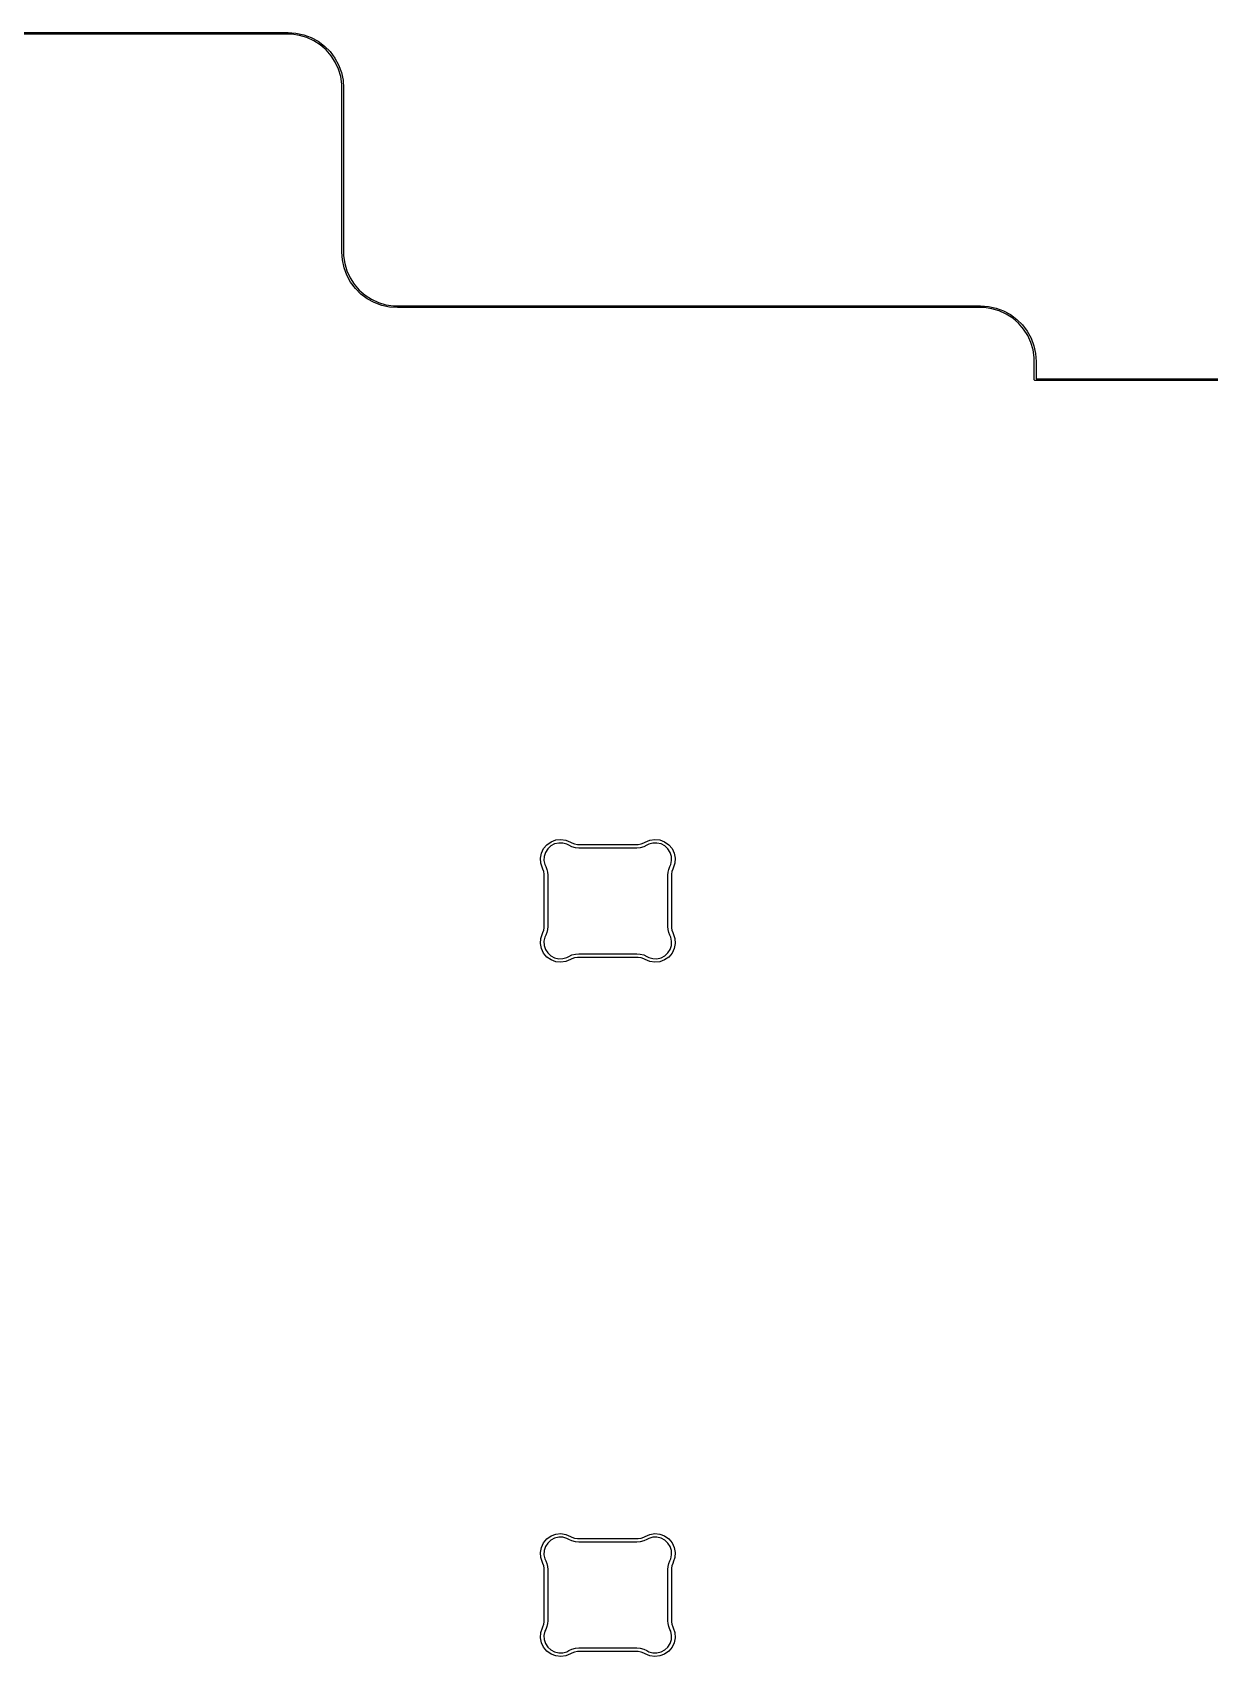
# Model space of a CAD drawing. Extents: x 9 to 292, y -476 to -359.
# Drawn here: x 81.31 to 113.61, y -403.19 to -358.63 of the extents above; entities that cross this region are included whole.
import ezdxf

# ---------------------------------------------------------------- set-up
doc = ezdxf.new("R2010")
doc.units = 0
doc.layers.add('BLACK', color=7, linetype='CONTINUOUS')

msp = doc.modelspace()

# ---------------------------------------------------------------- linework, layer by layer
at = {"layer": 'BLACK', "linetype": 'CONTINUOUS'}
for p, q in [((67.825136, -358.625112), (88.325136, -358.625112)), ((88.325136, -358.675112), (67.825136, -358.675112)), ((88.325136, -358.625112), (88.542171, -358.640626)), ((88.325137, -358.675112), (88.325136, -358.675111)), ((88.325136, -358.675111), (88.325136, -358.675112)), ((88.430634, -358.675107), (88.325137, -358.675112)), ((88.639481, -358.705127), (88.430634, -358.675107)), ((88.542171, -358.640626), (88.75479, -358.68687)), ((88.841929, -358.764564), (88.639481, -358.705127)), ((88.75479, -358.68687), (88.958663, -358.762904)), ((89.033858, -358.852208), (88.841929, -358.764564)), ((88.958663, -358.762904), (89.14964, -358.867178)), ((89.211359, -358.966275), (89.033858, -358.852208)), ((89.14964, -358.867178), (89.323832, -358.997571)), ((89.37082, -359.104443), (89.211359, -358.966275)), ((89.323832, -358.997571), (89.477694, -359.151428)), ((89.508994, -359.263899), (89.37082, -359.104443)), ((89.477694, -359.151428), (89.608093, -359.325616)), ((89.623067, -359.441397), (89.508994, -359.263899)), ((89.608093, -359.325616), (89.712374, -359.516589)), ((89.710718, -359.633323), (89.623067, -359.441397)), ((89.770162, -359.835769), (89.710718, -359.633323)), ((89.712374, -359.516589), (89.788415, -359.720459)), ((89.800189, -360.044615), (89.770162, -359.835769)), ((89.788415, -359.720459), (89.834667, -359.933077)), ((89.800188, -360.14985), (89.800189, -360.044615)), ((89.834667, -359.933077), (89.850188, -360.150112)), ((89.800136, -360.150112), (89.800188, -360.14985)), ((89.800136, -364.650111), (89.800136, -360.150112)), ((89.850188, -360.150112), (89.850136, -360.150112)), ((89.850136, -360.150112), (89.850136, -364.650111)), ((89.800217, -364.650519), (89.800136, -364.650111)), ((89.815711, -364.867136), (89.800217, -364.650519)), ((89.861961, -365.079743), (89.815711, -364.867136)), ((89.850136, -364.650111), (89.850188, -364.650111)), ((89.850188, -364.650111), (89.850188, -364.755602)), ((89.850188, -364.755602), (89.880215, -364.964438)), ((89.880215, -364.964438), (89.939655, -365.166875)), ((89.937996, -365.283604), (89.861961, -365.079743)), ((90.04227, -365.47457), (89.937996, -365.283604)), ((89.939655, -365.166875), (90.0273, -365.358793)), ((90.0273, -365.358793), (90.141364, -365.536285)), ((90.172658, -365.648753), (90.04227, -365.47457)), ((90.141364, -365.536285), (90.279527, -365.695737)), ((90.326507, -365.802608), (90.172658, -365.648753)), ((90.279527, -365.695737), (90.438974, -365.833905)), ((90.500685, -365.933002), (90.326507, -365.802608)), ((90.438974, -365.833905), (90.616462, -365.947975)), ((90.691648, -366.037282), (90.500685, -365.933002)), ((90.616462, -365.947975), (90.808377, -366.035627)), ((90.895506, -366.113324), (90.691648, -366.037282)), ((90.808377, -366.035627), (91.010812, -366.095074)), ((91.108112, -366.159581), (90.895506, -366.113324)), ((91.010812, -366.095074), (91.219646, -366.125108)), ((91.325136, -366.175112), (91.108112, -366.159581)), ((91.219646, -366.125108), (91.325138, -366.125112)), ((91.325137, -366.175112), (91.325136, -366.175111)), ((91.325136, -366.175111), (91.325136, -366.175112)), ((107.325136, -366.175112), (91.325137, -366.175112)), ((91.325138, -366.125112), (107.325136, -366.125112)), ((107.325136, -366.125112), (107.542171, -366.140626)), ((107.325137, -366.175112), (107.325136, -366.175111)), ((107.325136, -366.175111), (107.325136, -366.175112)), ((107.430634, -366.175107), (107.325137, -366.175112)), ((107.639481, -366.205127), (107.430634, -366.175107)), ((107.542171, -366.140626), (107.75479, -366.18687)), ((107.841929, -366.264564), (107.639481, -366.205127)), ((107.75479, -366.18687), (107.958663, -366.262904)), ((108.033858, -366.352208), (107.841929, -366.264564)), ((107.958663, -366.262904), (108.14964, -366.367178)), ((108.211359, -366.466275), (108.033858, -366.352208)), ((108.14964, -366.367178), (108.323832, -366.497571)), ((108.37082, -366.604443), (108.211359, -366.466275)), ((108.323832, -366.497571), (108.477694, -366.651428)), ((108.508994, -366.763899), (108.37082, -366.604443)), ((108.477694, -366.651428), (108.608093, -366.825616)), ((108.623067, -366.941397), (108.508994, -366.763899)), ((108.608093, -366.825616), (108.712374, -367.016589)), ((108.710718, -367.133323), (108.623067, -366.941397)), ((108.770162, -367.335769), (108.710718, -367.133323)), ((108.712374, -367.016589), (108.788415, -367.220459)), ((108.788415, -367.220459), (108.834667, -367.433077)), ((108.800189, -367.544615), (108.770162, -367.335769)), ((108.800136, -367.650112), (108.800188, -367.64985)), ((108.800136, -368.150112), (108.800136, -367.650112)), ((108.800188, -367.64985), (108.800189, -367.544615)), ((108.834667, -367.433077), (108.850188, -367.650112)), ((108.850188, -367.650112), (108.850136, -367.650112)), ((108.850136, -367.650112), (108.850136, -368.125112)), ((108.802039, -368.159679), (108.800136, -368.150112)), ((108.815569, -368.173209), (108.802039, -368.159679)), ((108.825136, -368.175112), (108.815569, -368.173209)), ((125.666066, -368.175112), (108.825136, -368.175112)), ((108.850136, -368.125112), (125.666068, -368.125112)), ((95.278369, -381.147663), (95.338316, -381.021388)), ((95.338316, -381.021388), (95.428157, -380.914302)), ((95.45369, -381.026953), (95.39142, -381.123965)), ((95.428157, -380.914302), (95.542091, -380.83332)), ((95.538403, -380.948769), (95.45369, -381.026953)), ((95.640089, -380.894465), (95.538403, -380.948769)), ((95.542091, -380.83332), (95.672759, -380.783673)), ((95.752179, -380.867546), (95.640089, -380.894465)), ((95.672759, -380.783673), (95.811723, -380.768567)), ((95.867436, -380.869751), (95.752179, -380.867546)), ((95.811723, -380.768567), (95.950006, -380.788978)), ((95.978415, -380.900938), (95.867436, -380.869751)), ((95.950006, -380.788978), (96.07868, -380.843587)), ((96.028065, -380.929831), (95.978415, -380.900938)), ((96.028198, -380.929981), (96.028065, -380.929831)), ((96.028202, -380.929975), (96.028198, -380.929981)), ((96.028201, -380.929982), (96.028204, -380.929976)), ((96.02823, -380.929988), (96.028201, -380.929982)), ((96.028204, -380.929976), (96.028202, -380.929975)), ((96.115775, -380.971278), (96.02823, -380.929988)), ((96.07868, -380.843587), (96.078649, -380.84364)), ((96.078649, -380.84364), (96.078652, -380.843641)), ((96.078652, -380.843641), (96.078655, -380.843635)), ((96.078655, -380.843635), (96.113002, -380.863667)), ((96.113002, -380.863667), (96.187633, -380.891127)), ((96.209233, -380.996584), (96.115775, -380.971278)), ((96.187633, -380.891127), (96.265923, -380.905074)), ((96.305677, -381.005109), (96.209233, -380.996584)), ((96.265923, -380.905074), (96.305685, -380.90511)), ((96.305684, -381.005111), (96.305677, -381.005109)), ((97.894588, -381.005111), (96.305684, -381.005111)), ((96.305685, -380.90511), (96.305688, -380.905111)), ((96.305688, -380.905111), (97.894589, -380.905111)), ((97.894589, -381.005111), (97.894588, -381.005111)), ((97.894589, -380.905111), (97.89459, -380.905111)), ((97.894653, -381.005098), (97.894589, -381.005111)), ((97.89459, -380.905104), (97.934351, -380.905071)), ((97.89459, -380.905111), (97.89459, -380.905104)), ((97.991036, -380.996584), (97.894653, -381.005098)), ((97.934351, -380.905071), (98.012642, -380.891127)), ((98.084496, -380.971282), (97.991036, -380.996584)), ((98.012642, -380.891127), (98.087274, -380.863671)), ((98.172069, -380.929983), (98.084496, -380.971282)), ((98.087274, -380.863671), (98.121622, -380.843642)), ((98.121622, -380.843642), (98.121623, -380.843642)), ((98.121623, -380.843642), (98.250284, -380.789031)), ((98.172071, -380.929983), (98.172069, -380.929983)), ((98.172073, -380.929983), (98.172071, -380.929983)), ((98.221885, -380.900992), (98.172073, -380.929983)), ((98.332854, -380.869803), (98.221885, -380.900992)), ((98.250284, -380.789031), (98.388559, -380.768616)), ((98.448101, -380.867594), (98.332854, -380.869803)), ((98.388559, -380.768616), (98.527514, -380.783717)), ((98.560183, -380.894507), (98.448101, -380.867594)), ((98.527514, -380.783717), (98.658176, -380.833358)), ((98.661862, -380.948806), (98.560183, -380.894507)), ((98.658176, -380.833358), (98.772104, -380.914333)), ((98.746569, -381.026982), (98.661862, -380.948806)), ((98.808834, -381.123986), (98.746569, -381.026982)), ((98.772104, -380.914333), (98.861942, -381.021412)), ((98.861942, -381.021412), (98.921885, -381.14768)), ((95.252189, -381.284972), (95.278369, -381.147663)), ((95.261466, -381.424446), (95.252189, -381.284972)), ((95.305595, -381.55706), (95.261466, -381.424446)), ((95.355616, -381.233542), (95.348589, -381.348605)), ((95.348589, -381.348605), (95.370794, -381.461724)), ((95.39142, -381.123965), (95.355616, -381.233542)), ((95.370794, -381.461724), (95.395704, -381.513702)), ((98.804547, -381.513691), (98.829456, -381.461717)), ((98.844635, -381.233554), (98.808834, -381.123986)), ((98.829456, -381.461717), (98.851661, -381.348608)), ((98.851661, -381.348608), (98.844635, -381.233554)), ((98.938784, -381.424445), (98.894687, -381.556952)), ((98.921885, -381.14768), (98.948063, -381.28498)), ((98.948063, -381.28498), (98.938784, -381.424445)), ((95.305597, -381.557071), (95.305595, -381.55706)), ((95.320217, -381.587449), (95.305597, -381.557071)), ((95.340081, -381.651884), (95.320217, -381.587449)), ((95.350126, -381.718558), (95.340081, -381.651884)), ((95.350127, -381.752271), (95.350126, -381.718558)), ((95.350137, -381.752271), (95.350127, -381.752271)), ((95.350137, -383.157947), (95.350137, -381.752271)), ((95.395704, -381.513702), (95.395704, -381.513703)), ((95.395704, -381.513703), (95.395704, -381.513706)), ((95.395704, -381.513706), (95.395707, -381.513709)), ((95.395707, -381.513709), (95.395706, -381.513709)), ((95.395706, -381.513709), (95.42571, -381.590208)), ((95.42571, -381.590208), (95.443986, -381.670322)), ((95.443986, -381.670322), (95.450121, -381.752189)), ((95.450121, -381.752189), (95.450136, -381.752265)), ((95.450136, -381.752265), (95.450137, -381.752265)), ((95.450137, -381.752265), (95.450136, -381.752266)), ((95.450136, -381.752266), (95.450137, -381.752268)), ((95.450137, -381.752268), (95.450137, -383.157952)), ((98.750135, -381.752264), (98.75628, -381.670318)), ((98.750135, -381.752265), (98.750135, -381.752264)), ((98.750135, -381.752268), (98.750135, -381.752265)), ((98.750135, -383.157952), (98.750135, -381.752268)), ((98.75628, -381.670318), (98.774566, -381.590202)), ((98.774566, -381.590202), (98.804559, -381.513774)), ((98.804569, -381.513701), (98.804547, -381.513691)), ((98.804559, -381.513774), (98.804569, -381.513701)), ((98.850136, -381.718559), (98.850135, -381.752266)), ((98.850135, -381.752266), (98.850135, -381.752268)), ((98.850135, -381.752268), (98.850135, -383.157952)), ((98.860187, -381.65189), (98.850136, -381.718559)), ((98.880059, -381.587462), (98.860187, -381.65189)), ((98.894685, -381.557089), (98.880059, -381.587462)), ((98.894687, -381.556952), (98.89467, -381.557078)), ((98.89467, -381.557078), (98.894671, -381.557079)), ((98.894671, -381.557079), (98.89467, -381.557079)), ((98.89467, -381.557079), (98.89467, -381.557082)), ((98.89467, -381.557082), (98.894685, -381.557089)), ((95.320226, -383.322777), (95.340089, -383.258339)), ((95.340089, -383.258339), (95.350136, -383.191662)), ((95.350136, -383.191662), (95.350137, -383.157948)), ((95.350137, -383.157948), (95.350137, -383.157947)), ((95.443994, -383.239901), (95.425718, -383.320015)), ((95.450137, -383.157958), (95.443994, -383.239901)), ((95.450137, -383.157952), (95.450136, -383.157955)), ((95.450136, -383.157955), (95.450137, -383.157958)), ((98.750164, -383.1581), (98.750135, -383.157952)), ((98.756285, -383.239895), (98.750164, -383.1581)), ((98.774559, -383.320014), (98.756285, -383.239895)), ((98.850135, -383.157952), (98.850134, -383.157955)), ((98.850134, -383.157955), (98.850135, -383.157957)), ((98.850135, -383.157957), (98.850153, -383.157957)), ((98.850153, -383.157957), (98.850149, -383.191668)), ((98.850149, -383.191668), (98.860189, -383.258339)), ((98.860189, -383.258339), (98.880052, -383.32277)), ((95.252236, -383.62524), (95.261508, -383.485781)), ((95.278416, -383.762533), (95.252236, -383.62524)), ((95.261508, -383.485781), (95.305568, -383.353356)), ((95.305568, -383.353356), (95.305596, -383.353152)), ((95.305596, -383.353152), (95.305606, -383.353157)), ((95.3056, -383.353145), (95.305623, -383.35312)), ((95.305609, -383.353149), (95.3056, -383.353145)), ((95.305606, -383.353157), (95.305609, -383.353149)), ((95.305623, -383.35312), (95.320226, -383.322777)), ((95.370833, -383.448506), (95.348635, -383.561611)), ((95.348635, -383.561611), (95.355664, -383.67666)), ((95.355664, -383.67666), (95.391466, -383.786222)), ((95.395738, -383.396533), (95.370833, -383.448506)), ((95.395708, -383.39651), (95.395704, -383.396513)), ((95.395704, -383.396513), (95.395704, -383.396517)), ((95.395704, -383.396517), (95.395738, -383.396533)), ((95.395717, -383.396515), (95.395708, -383.39651)), ((95.425718, -383.320015), (95.395717, -383.396515)), ((98.804568, -383.396516), (98.774559, -383.320014)), ((98.804568, -383.396517), (98.804567, -383.396516)), ((98.804567, -383.396516), (98.804568, -383.396516)), ((98.829477, -383.448491), (98.804568, -383.396517)), ((98.808847, -383.786227), (98.84465, -383.676658)), ((98.851678, -383.561603), (98.829477, -383.448491)), ((98.84465, -383.676658), (98.851678, -383.561603)), ((98.880052, -383.32277), (98.894674, -383.353145)), ((98.894674, -383.353145), (98.894673, -383.353145)), ((98.894673, -383.353145), (98.938803, -383.485767)), ((98.948078, -383.625234), (98.921897, -383.762534)), ((98.938803, -383.485767), (98.948078, -383.625234)), ((95.338359, -383.888794), (95.278416, -383.762533)), ((95.428192, -383.995868), (95.338359, -383.888794)), ((95.391466, -383.786222), (95.45373, -383.883221)), ((95.542115, -384.076841), (95.428192, -383.995868)), ((95.45373, -383.883221), (95.538433, -383.961394)), ((95.538433, -383.961394), (95.640106, -384.015692)), ((95.672769, -384.126483), (95.542115, -384.076841)), ((95.640106, -384.015692), (95.752182, -384.042608)), ((95.811718, -384.141587), (95.672769, -384.126483)), ((95.752182, -384.042608), (95.867425, -384.040403)), ((95.949987, -384.12118), (95.811718, -384.141587)), ((95.867425, -384.040403), (95.97839, -384.009221)), ((96.078642, -384.06658), (95.949987, -384.12118)), ((95.97839, -384.009221), (96.028202, -383.980235)), ((96.028202, -383.980235), (96.028216, -383.980231)), ((96.028216, -383.980231), (96.115772, -383.938935)), ((96.078653, -384.066578), (96.078642, -384.06658)), ((96.078654, -384.066578), (96.078653, -384.066578)), ((96.113001, -384.046546), (96.078654, -384.066578)), ((96.187633, -384.019085), (96.113001, -384.046546)), ((96.115772, -383.938935), (96.209233, -383.913627)), ((96.265924, -384.005137), (96.187633, -384.019085)), ((96.209233, -383.913627), (96.305682, -383.905101)), ((96.305638, -384.005101), (96.265924, -384.005137)), ((96.305684, -384.00511), (96.305638, -384.005101)), ((96.305682, -383.905101), (96.305682, -383.90511)), ((96.305682, -383.90511), (96.305684, -383.90511)), ((96.305684, -383.90511), (97.894588, -383.90511)), ((96.305686, -384.00511), (96.305684, -384.00511)), ((97.894588, -384.00511), (96.305686, -384.00511)), ((97.894588, -383.90511), (97.991037, -383.913631)), ((97.894589, -384.00511), (97.894588, -384.005109)), ((97.894588, -384.005109), (97.894588, -384.00511)), ((97.934351, -384.005143), (97.894589, -384.00511)), ((98.012643, -384.019087), (97.934351, -384.005143)), ((97.991037, -383.913631), (98.084499, -383.938934)), ((98.087276, -384.046545), (98.012643, -384.019087)), ((98.084499, -383.938934), (98.172075, -383.980235)), ((98.121612, -384.066569), (98.087276, -384.046545)), ((98.121622, -384.06658), (98.121612, -384.066569)), ((98.121635, -384.066582), (98.121622, -384.066579)), ((98.121622, -384.066579), (98.121622, -384.06658)), ((98.250289, -384.121187), (98.121635, -384.066582)), ((98.172075, -383.980235), (98.172074, -383.980236)), ((98.172074, -383.980236), (98.221887, -384.009227)), ((98.221887, -384.009227), (98.332858, -384.040415)), ((98.388565, -384.1416), (98.250289, -384.121187)), ((98.332858, -384.040415), (98.448107, -384.042623)), ((98.527521, -384.126498), (98.388565, -384.1416)), ((98.448107, -384.042623), (98.56019, -384.015708)), ((98.658183, -384.076857), (98.527521, -384.126498)), ((98.56019, -384.015708), (98.66187, -383.961409)), ((98.772113, -383.995881), (98.658183, -384.076857)), ((98.66187, -383.961409), (98.746579, -383.883232)), ((98.746579, -383.883232), (98.808847, -383.786227)), ((98.861952, -383.888802), (98.772113, -383.995881)), ((98.921897, -383.762534), (98.861952, -383.888802)), ((95.252187, -400.334975), (95.278366, -400.197665)), ((95.278366, -400.197665), (95.338313, -400.071389)), ((95.338313, -400.071389), (95.428155, -399.964301)), ((95.391418, -400.173966), (95.355614, -400.283544)), ((95.453688, -400.076952), (95.391418, -400.173966)), ((95.428155, -399.964301), (95.54209, -399.883318)), ((95.538401, -399.998768), (95.453688, -400.076952)), ((95.640088, -399.944463), (95.538401, -399.998768)), ((95.54209, -399.883318), (95.672759, -399.833671)), ((95.752179, -399.917544), (95.640088, -399.944463)), ((95.672759, -399.833671), (95.811723, -399.818565)), ((95.867437, -399.919749), (95.752179, -399.917544)), ((95.811723, -399.818565), (95.950008, -399.838976)), ((95.978417, -399.950937), (95.867437, -399.919749)), ((95.950008, -399.838976), (96.078682, -399.893586)), ((96.028055, -399.979824), (95.978417, -399.950937)), ((96.028198, -399.979984), (96.028055, -399.979824)), ((96.028202, -399.979978), (96.028198, -399.979984)), ((96.028201, -399.979985), (96.028204, -399.979979)), ((96.02823, -399.979991), (96.028201, -399.979985)), ((96.028204, -399.979979), (96.028202, -399.979978)), ((96.115775, -400.021281), (96.02823, -399.979991)), ((96.078682, -399.893586), (96.078649, -399.893643)), ((96.078649, -399.893643), (96.078652, -399.893644)), ((96.078652, -399.893644), (96.078655, -399.893639)), ((96.078655, -399.893639), (96.113002, -399.91367)), ((96.113002, -399.91367), (96.187634, -399.94113)), ((96.209234, -400.046587), (96.115775, -400.021281)), ((96.187634, -399.94113), (96.265924, -399.955077)), ((96.305682, -400.055113), (96.209234, -400.046587)), ((96.265924, -399.955077), (96.305686, -399.955113)), ((96.305684, -400.055113), (96.305682, -400.055112)), ((96.305682, -400.055112), (96.305682, -400.055113)), ((97.894587, -400.055113), (96.305684, -400.055113)), ((96.305686, -399.955113), (97.894588, -399.955113)), ((97.894588, -400.055113), (97.894587, -400.055113)), ((97.894588, -399.955113), (97.894589, -399.955113)), ((97.894661, -400.055098), (97.894588, -400.055113)), ((97.894589, -399.955105), (97.93435, -399.955072)), ((97.894589, -399.955113), (97.894589, -399.955105)), ((97.991035, -400.046585), (97.894661, -400.055098)), ((97.93435, -399.955072), (98.012641, -399.941128)), ((98.084495, -400.021283), (97.991035, -400.046585)), ((98.012641, -399.941128), (98.087274, -399.913672)), ((98.172063, -399.979988), (98.084495, -400.021283)), ((98.087274, -399.913672), (98.121622, -399.893643)), ((98.121622, -399.893643), (98.121639, -399.893639)), ((98.121639, -399.893639), (98.250284, -399.839034)), ((98.172073, -399.979986), (98.172063, -399.979988)), ((98.172074, -399.979986), (98.172073, -399.979986)), ((98.221885, -399.950996), (98.172074, -399.979986)), ((98.332853, -399.919806), (98.221885, -399.950996)), ((98.250284, -399.839034), (98.388558, -399.818619)), ((98.4481, -399.917597), (98.332853, -399.919806)), ((98.388558, -399.818619), (98.527513, -399.833719)), ((98.560182, -399.94451), (98.4481, -399.917597)), ((98.527513, -399.833719), (98.658174, -399.88336)), ((98.66186, -399.998808), (98.560182, -399.94451)), ((98.658174, -399.88336), (98.772103, -399.964335)), ((98.746567, -400.076984), (98.66186, -399.998808)), ((98.808832, -400.173988), (98.746567, -400.076984)), ((98.772103, -399.964335), (98.861939, -400.071414)), ((98.844633, -400.283555), (98.808832, -400.173988)), ((98.861939, -400.071414), (98.921882, -400.197681)), ((98.921882, -400.197681), (98.94806, -400.334981)), ((95.261465, -400.474449), (95.252187, -400.334975)), ((95.305601, -400.607081), (95.261465, -400.474449)), ((95.305602, -400.607085), (95.3056, -400.607082)), ((95.3056, -400.607082), (95.305601, -400.607082)), ((95.305601, -400.607082), (95.305601, -400.607081)), ((95.320226, -400.637457), (95.305602, -400.607085)), ((95.340096, -400.701888), (95.320226, -400.637457)), ((95.355614, -400.283544), (95.348587, -400.398608)), ((95.348587, -400.398608), (95.370793, -400.511728)), ((95.370793, -400.511728), (95.395702, -400.563702)), ((95.395702, -400.563702), (95.395703, -400.563703)), ((95.395703, -400.563703), (95.425719, -400.640203)), ((95.425719, -400.640203), (95.444003, -400.720321)), ((98.756274, -400.720324), (98.774546, -400.640208)), ((98.774546, -400.640208), (98.804542, -400.563706)), ((98.804542, -400.563706), (98.804563, -400.563716)), ((98.804543, -400.563691), (98.829453, -400.511718)), ((98.804569, -400.563703), (98.804543, -400.563691)), ((98.804563, -400.563716), (98.804567, -400.56371)), ((98.804567, -400.56371), (98.804569, -400.563703)), ((98.829453, -400.511718), (98.851658, -400.398609)), ((98.851658, -400.398609), (98.844633, -400.283555)), ((98.880037, -400.637439), (98.860178, -400.701879)), ((98.894618, -400.607135), (98.880037, -400.637439)), ((98.894671, -400.607081), (98.894618, -400.607135)), ((98.894656, -400.607058), (98.894649, -400.60707)), ((98.894649, -400.60707), (98.894671, -400.607081)), ((98.894677, -400.607068), (98.894656, -400.607058)), ((98.894698, -400.606906), (98.894677, -400.607068)), ((98.938781, -400.474446), (98.894698, -400.606906)), ((98.94806, -400.334981), (98.938781, -400.474446)), ((95.350145, -400.768561), (95.340096, -400.701888)), ((95.350137, -400.802271), (95.350145, -400.802225)), ((95.350137, -402.207955), (95.350137, -400.802271)), ((95.350145, -400.802225), (95.350145, -400.768561)), ((95.444003, -400.720321), (95.450146, -400.802268)), ((95.450137, -400.802268), (95.450136, -400.802269)), ((95.450136, -400.802269), (95.450137, -400.802271)), ((95.450146, -400.802268), (95.450137, -400.802268)), ((95.450137, -400.802271), (95.450137, -402.207952)), ((98.750135, -400.802267), (98.756274, -400.720324)), ((98.750135, -400.802268), (98.750135, -400.802267)), ((98.750135, -400.802271), (98.750135, -400.802268)), ((98.750135, -402.207955), (98.750135, -400.802271)), ((98.860178, -400.701879), (98.850134, -400.768558)), ((98.850134, -400.768558), (98.850134, -400.80227)), ((98.850134, -400.80227), (98.850135, -400.802271)), ((98.850135, -400.802271), (98.850135, -402.20795)), ((95.261505, -402.535782), (95.305572, -402.403337)), ((95.305572, -402.403337), (95.305598, -402.40315)), ((95.305598, -402.40315), (95.305619, -402.40316)), ((95.305599, -402.403147), (95.305651, -402.403091)), ((95.30562, -402.403157), (95.305599, -402.403147)), ((95.305619, -402.40316), (95.30562, -402.403157)), ((95.305651, -402.403091), (95.32024, -402.372783)), ((95.32024, -402.372783), (95.340101, -402.308348)), ((95.340101, -402.308348), (95.350141, -402.241674)), ((95.350137, -402.207958), (95.350137, -402.207955)), ((95.350137, -402.20796), (95.350137, -402.207958)), ((95.350141, -402.241674), (95.350137, -402.20796)), ((95.425733, -402.370022), (95.395727, -402.446526)), ((95.444005, -402.289901), (95.425733, -402.370022)), ((95.450137, -402.207952), (95.444005, -402.289901)), ((98.750135, -402.207958), (98.750135, -402.207955)), ((98.750135, -402.20796), (98.750135, -402.207958)), ((98.750136, -402.20796), (98.750135, -402.20796)), ((98.750139, -402.207976), (98.750136, -402.20796)), ((98.756283, -402.289903), (98.750139, -402.207976)), ((98.774561, -402.370016), (98.756283, -402.289903)), ((98.804566, -402.446515), (98.774561, -402.370016)), ((98.850135, -402.20795), (98.850138, -402.20795)), ((98.850138, -402.20795), (98.850139, -402.241663)), ((98.850139, -402.241663), (98.860188, -402.308338)), ((98.860188, -402.308338), (98.880053, -402.372773)), ((98.880053, -402.372773), (98.894675, -402.403151)), ((98.894675, -402.403151), (98.894674, -402.403151)), ((98.894674, -402.403151), (98.894674, -402.403154)), ((98.894674, -402.403154), (98.938802, -402.535771)), ((95.252234, -402.675241), (95.261505, -402.535782)), ((95.278415, -402.812535), (95.252234, -402.675241)), ((95.338357, -402.938796), (95.278415, -402.812535)), ((95.37083, -402.498506), (95.348632, -402.611612)), ((95.348632, -402.611612), (95.355661, -402.726661)), ((95.355661, -402.726661), (95.391464, -402.836224)), ((95.395736, -402.446534), (95.37083, -402.498506)), ((95.391464, -402.836224), (95.453728, -402.933224)), ((95.395706, -402.446516), (95.395705, -402.446516)), ((95.395705, -402.446516), (95.395705, -402.446519)), ((95.395705, -402.446519), (95.395736, -402.446534)), ((95.395727, -402.446526), (95.395706, -402.446516)), ((98.746577, -402.933232), (98.808844, -402.836228)), ((98.804567, -402.446516), (98.804566, -402.446515)), ((98.804568, -402.44652), (98.804567, -402.446516)), ((98.829476, -402.498494), (98.804567, -402.44652)), ((98.804567, -402.44652), (98.804568, -402.44652)), ((98.808844, -402.836228), (98.844648, -402.72666)), ((98.851677, -402.611605), (98.829476, -402.498494)), ((98.844648, -402.72666), (98.851677, -402.611605)), ((98.921894, -402.812536), (98.861949, -402.938802)), ((98.948076, -402.675236), (98.921894, -402.812536)), ((98.938802, -402.535771), (98.948076, -402.675236)), ((95.428191, -403.04587), (95.338357, -402.938796)), ((95.542114, -403.126842), (95.428191, -403.04587)), ((95.453728, -402.933224), (95.538431, -403.011397)), ((95.538431, -403.011397), (95.640105, -403.065694)), ((95.672768, -403.176484), (95.542114, -403.126842)), ((95.640105, -403.065694), (95.752182, -403.09261)), ((95.811717, -403.191589), (95.672768, -403.176484)), ((95.752182, -403.09261), (95.867424, -403.090406)), ((95.949987, -403.171182), (95.811717, -403.191589)), ((95.867424, -403.090406), (95.97839, -403.059225)), ((96.078647, -403.116581), (95.949987, -403.171182)), ((95.97839, -403.059225), (96.028202, -403.030237)), ((96.028202, -403.030238), (96.02821, -403.030236)), ((96.028202, -403.030237), (96.028202, -403.030238)), ((96.02821, -403.030236), (96.115771, -402.988936)), ((96.078648, -403.116582), (96.078647, -403.116581)), ((96.07865, -403.116579), (96.078648, -403.116582)), ((96.078653, -403.116579), (96.07865, -403.116579)), ((96.113, -403.096548), (96.078653, -403.11658)), ((96.078653, -403.11658), (96.078653, -403.116579)), ((96.187632, -403.069086), (96.113, -403.096548)), ((96.115771, -402.988936), (96.209231, -402.963628)), ((96.265923, -403.055138), (96.187632, -403.069086)), ((96.209231, -402.963628), (96.305681, -402.955102)), ((96.305632, -403.055102), (96.265923, -403.055138)), ((96.305683, -403.055112), (96.305632, -403.055102)), ((96.305681, -402.955102), (96.305681, -402.955112)), ((96.305681, -402.955112), (96.305683, -402.955112)), ((96.305683, -402.955112), (97.894588, -402.955112)), ((96.305685, -403.055112), (96.305683, -403.055112)), ((97.894587, -403.055112), (96.305685, -403.055112)), ((97.89459, -403.055113), (97.894587, -403.055112)), ((97.894588, -402.955112), (97.894597, -402.955113)), ((97.934352, -403.055147), (97.89459, -403.055113)), ((97.894597, -402.955113), (97.991038, -402.963634)), ((98.012643, -403.069091), (97.934352, -403.055147)), ((97.991038, -402.963634), (98.084499, -402.988937)), ((98.087276, -403.096548), (98.012643, -403.069091)), ((98.084499, -402.988937), (98.172074, -403.030237)), ((98.121613, -403.116573), (98.087276, -403.096548)), ((98.121622, -403.116583), (98.121613, -403.116573)), ((98.12166, -403.11659), (98.121622, -403.116582)), ((98.121622, -403.116582), (98.121622, -403.116583)), ((98.25029, -403.171185), (98.12166, -403.11659)), ((98.172074, -403.030237), (98.172076, -403.030235)), ((98.172076, -403.030235), (98.221889, -403.059225)), ((98.221889, -403.059225), (98.332858, -403.090413)), ((98.388565, -403.191598), (98.25029, -403.171185)), ((98.332858, -403.090413), (98.448107, -403.092621)), ((98.52752, -403.176496), (98.388565, -403.191598)), ((98.448107, -403.092621), (98.560189, -403.065706)), ((98.658182, -403.126855), (98.52752, -403.176496)), ((98.560189, -403.065706), (98.661869, -403.011408)), ((98.772111, -403.045881), (98.658182, -403.126855)), ((98.661869, -403.011408), (98.746577, -402.933232)), ((98.861949, -402.938802), (98.772111, -403.045881))]:
    msp.add_line(p, q, dxfattribs=at)

doc.saveas('drawing.dxf')
